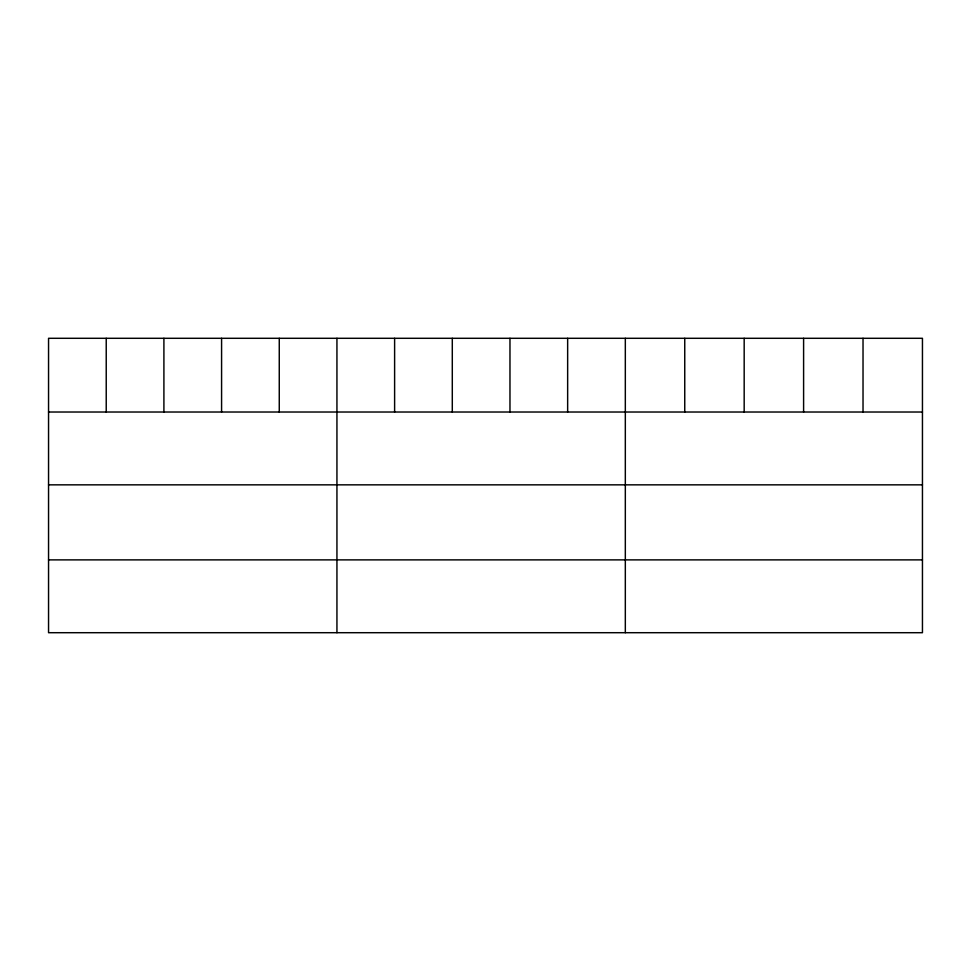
<?xml version="1.0" encoding="UTF-8"?>
<svg xmlns="http://www.w3.org/2000/svg" width="971" height="971" viewBox="0 0 971 971"><rect width="100%" height="100%" fill="white"/><g stroke="black" fill="none" stroke-linecap="round" stroke-linejoin="round"><path stroke-width="1.46" d="M922.45 412.02L922.45 632.704L48.55 632.704L48.55 338.296L922.45 338.296L922.45 412.02L48.55 412.02M48.55 484.845L922.45 484.845M48.55 559.879L922.45 559.879M863.025 338.296L863.025 412.02M803.6 338.296L803.6 412.02M744.174 338.296L744.174 412.02M684.749 338.296L684.749 412.02M625.324 338.296L625.324 632.704M567.647 338.296L567.647 412.02M509.969 338.296L509.969 412.02M452.292 338.296L452.292 412.02M394.614 338.296L394.614 412.02M336.937 338.296L336.937 632.704M279.26 338.296L279.26 412.02M221.582 338.296L221.582 412.02M163.905 338.296L163.905 412.02M106.227 338.296L106.227 412.02"/></g></svg>
